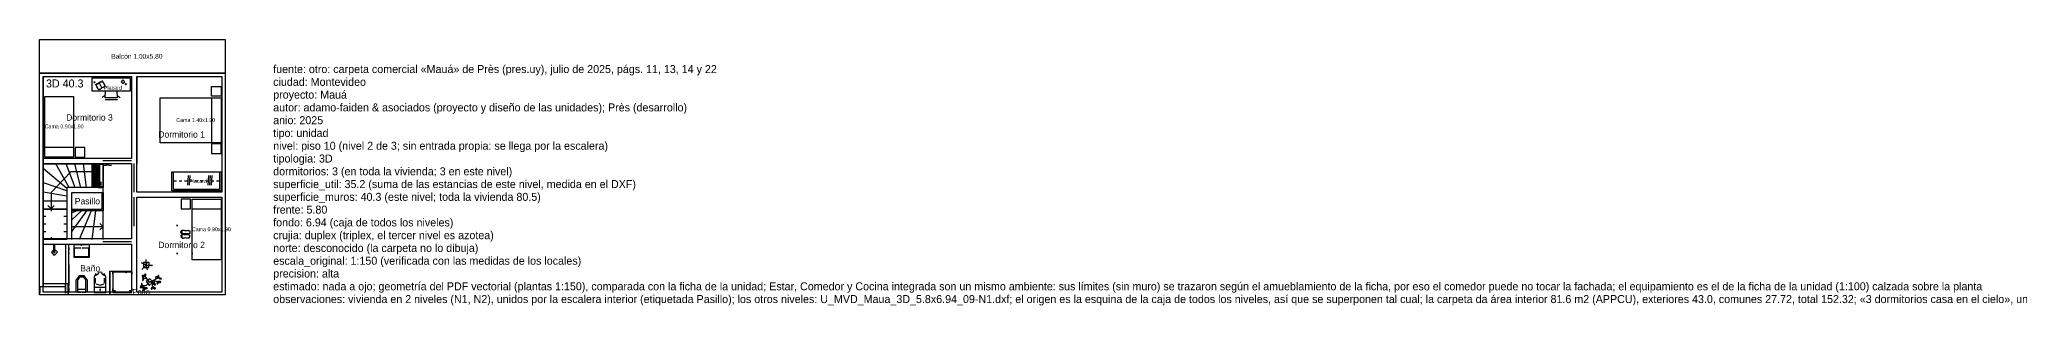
# Model space of a CAD drawing. Header units: metres. Extents: x 0 to 116, y 0 to 8.
# Drawn here: x 0 to 61.9, y -0.3 to 8 of the extents above; entities that cross this region are included whole.
import ezdxf

# ---------------------------------------------------------------- set-up
doc = ezdxf.new("R2010")
doc.units = ezdxf.units.M
for name, color, linetype in [('Trazo_Cotas', 9, 'Continuous'), ('Trazo_Datos', 7, 'Continuous'), ('Trazo_Equipamiento', 8, 'Continuous'), ('Trazo_Estancias', 3, 'Continuous'), ('Trazo_Fachada', 30, 'Continuous'), ('Trazo_Puertas', 1, 'Continuous'), ('Trazo_Unidad', 7, 'Continuous'), ('Trazo_Ventanas', 5, 'Continuous')]:
    doc.layers.add(name, color=color, linetype=linetype)

msp = doc.modelspace()

# ---------------------------------------------------------------- linework, layer by layer
at = {"layer": 'Trazo_Cotas'}
msp.add_lwpolyline([(5.8, 7.99), (5.8, 6.94), (0, 6.94), (0, 7.99)], close=True, dxfattribs=at)
at = {"layer": 'Trazo_Equipamiento', "color": 8}
for p, q in [((0.13, 6.83), (2.88, 6.83)), ((3.04, 6.83), (3.04, 4.1)), ((3.05, 6.83), (5.7, 6.83)), ((0.11, 4.1), (0.11, 1.73)), ((0.85, 3.33), (0.11, 3.95)), ((0.98, 3.85), (0.36, 3.2)), ((0.92, 3.36), (0.51, 4.1)), ((1.11, 3.36), (0.83, 4.1)), ((1.64, 3.85), (0.97, 3.85)), ((1.29, 3.36), (1.1, 4.1)), ((1.47, 3.36), (1.37, 4.1)), ((1.64, 3.36), (1.64, 4.1)), ((1.68, 4.08), (1.8, 4.08)), ((1.68, 4.02), (1.8, 4.02)), ((1.68, 3.96), (1.8, 3.96)), ((1.68, 3.9), (1.8, 3.9)), ((1.68, 3.83), (1.8, 3.83)), ((1.68, 3.77), (1.8, 3.77)), ((1.69, 4.09), (1.69, 3.37)), ((1.71, 4.09), (1.71, 3.37)), ((1.72, 4.09), (1.72, 3.37)), ((1.74, 4.09), (1.74, 3.37)), ((1.76, 4.09), (1.76, 3.37)), ((1.77, 4.09), (1.77, 3.37)), ((1.79, 4.09), (1.79, 3.37)), ((2, 4.06), (2.09, 4.06)), ((2.16, 4.07), (2.06, 4.07)), ((2.17, 4.06), (2.25, 4.06)), ((0.85, 3.09), (0.11, 3.21)), ((0.85, 3.25), (0.12, 3.5)), ((0.36, 3.2), (0.36, 2.95)), ((1.68, 3.71), (1.8, 3.71)), ((1.68, 3.65), (1.8, 3.65)), ((1.68, 3.58), (1.8, 3.58)), ((1.68, 3.52), (1.8, 3.52)), ((1.68, 3.46), (1.8, 3.46)), ((1.68, 3.4), (1.8, 3.4)), ((1.8, 3.53), (1.8, 3.43)), ((1.87, 3.4), (1.94, 3.4)), ((1.91, 3.53), (1.91, 3.43)), ((1.99, 3.2), (1.99, 3.36)), ((0.85, 2.93), (0.12, 2.93)), ((0.36, 2.95), (0.36, 2.69)), ((0.36, 2.69), (0.36, 2.62)), ((1.31, 2.63), (1.01, 2.35)), ((1.47, 2.63), (1.01, 1.99)), ((1.17, 2.63), (1.01, 2.56)), ((1.61, 2.63), (1.24, 1.73)), ((1.64, 1.73), (1.76, 2.63)), ((1.99, 1.73), (1.99, 2.63)), ((0.2, 2.45), (0.12, 2.45)), ((0.2, 2.21), (0.12, 2.21)), ((0.2, 1.97), (0.12, 1.97)), ((0.85, 2.45), (0.76, 2.45)), ((0.85, 2.21), (0.76, 2.21)), ((0.85, 1.97), (0.76, 1.97)), ((1.99, 2.13), (1.01, 2.13)), ((0.36, 1.8), (0.36, 1.73)), ((0.92, 0.31), (0.91, 1.57)), ((0.91, 1.23), (0.92, 1.31)), ((0.92, 1.4), (0.92, 1.47)), ((0.91, 1.06), (0.91, 1.15)), ((0.91, 0.9), (0.91, 0.98)), ((0.91, 0.73), (0.91, 0.81)), ((0.91, 0.56), (0.91, 0.65)), ((0.92, 0.83), (0.92, 0.92)), ((0.92, 0.66), (0.92, 0.74)), ((1.76, 0.67), (1.71, 0.56)), ((1.85, 0.67), (1.75, 0.59)), ((1.89, 0.71), (1.82, 0.7)), ((1.96, 0.7), (1.89, 0.71)), ((2.03, 0.59), (1.93, 0.67)), ((2.07, 0.56), (2.02, 0.67)), ((2.19, 0.74), (2.88, 0.74)), ((2.19, 0.09), (2.19, 0.74)), ((2.29, 0.72), (2.37, 0.72)), ((2.29, 0.64), (2.29, 0.72)), ((2.29, 0.72), (2.88, 0.72)), ((0.91, 0.4), (0.91, 0.48)), ((0.92, 0.09), (0.91, 0.35)), ((0.91, 0.23), (0.91, 0.31)), ((0.91, 0.07), (0.91, 0.15)), ((0.92, 0.49), (0.92, 0.58)), ((0.92, 0.31), (0.92, 0.41)), ((1.24, 0.59), (1.14, 0.47)), ((1.18, 0.47), (1.18, 0.09)), ((1.25, 0.55), (1.19, 0.47)), ((1.19, 0.08), (1.29, 0.08)), ((1.21, 0.18), (1.42, 0.18)), ((1.39, 0.59), (1.24, 0.59)), ((1.38, 0.55), (1.25, 0.55)), ((1.33, 0.08), (1.44, 0.08)), ((1.44, 0.47), (1.38, 0.55)), ((1.49, 0.47), (1.39, 0.59)), ((1.44, 0.09), (1.44, 0.47)), ((1.49, 0.47), (1.49, 0.07)), ((2.07, 0.23), (1.71, 0.23)), ((1.75, 0.36), (1.75, 0.52)), ((1.76, 0.34), (1.89, 0.3)), ((1.89, 0.3), (2.02, 0.34)), ((2.03, 0.36), (2.03, 0.52))]:
    msp.add_line(p, q, dxfattribs=at)
at = {"layer": 'Trazo_Equipamiento', "color": 9}
for p, q in [((1.95, 6.48), (1.86, 6.64)), ((2.05, 6.24), (1.96, 6.18)), ((2.42, 6.24), (2.52, 6.18)), ((2.05, 6.11), (2.43, 6.11)), ((5.37, 6.16), (5.37, 4.76)), ((1.06, 4.61), (0.16, 4.61)), ((4.64, 3.73), (4.62, 3.43)), ((4.64, 3.73), (4.62, 3.43)), ((4.69, 3.73), (4.67, 3.43)), ((4.69, 3.73), (4.67, 3.43)), ((5.28, 3.73), (5.26, 3.43)), ((5.28, 3.73), (5.26, 3.43)), ((5.33, 3.73), (5.31, 3.43)), ((5.33, 3.73), (5.31, 3.43)), ((5.38, 3.73), (5.36, 3.43)), ((5.38, 3.73), (5.36, 3.43)), ((4.18, 3.57), (4.28, 3.57)), ((4.18, 3.57), (4.28, 3.57)), ((4.36, 3.57), (4.44, 3.57)), ((4.36, 3.57), (4.44, 3.57)), ((4.53, 3.57), (4.61, 3.57)), ((4.53, 3.57), (4.61, 3.57)), ((4.69, 3.57), (4.78, 3.57)), ((4.69, 3.57), (4.78, 3.57)), ((4.86, 3.57), (4.94, 3.57)), ((4.86, 3.57), (4.94, 3.57)), ((5.03, 3.57), (5.11, 3.57)), ((5.03, 3.57), (5.11, 3.57)), ((5.19, 3.57), (5.28, 3.57)), ((5.19, 3.57), (5.28, 3.57)), ((5.36, 3.57), (5.44, 3.57)), ((5.36, 3.57), (5.44, 3.57)), ((5.53, 3.57), (5.62, 3.57)), ((5.53, 3.57), (5.62, 3.57)), ((4.77, 2.69), (5.67, 2.69)), ((4.45, 2.01), (4.45, 1.92)), ((4.45, 1.88), (4.45, 1.79)), ((3.33, 0.93), (3.18, 1)), ((3.33, 0.93), (3.2, 0.79)), ((3.33, 0.93), (3.33, 1.1)), ((3.33, 0.93), (3.36, 1.01)), ((3.33, 0.93), (3.36, 0.78)), ((3.33, 0.93), (3.53, 0.93)), ((3.32, 0.28), (3.22, 0.29)), ((3.37, 0.49), (3.26, 0.51)), ((3.43, 0.39), (3.3, 0.58)), ((3.43, 0.39), (3.32, 0.28)), ((3.43, 0.39), (3.71, 0.53)), ((3.47, 0.41), (3.56, 0.33)), ((3.51, 0.38), (3.53, 0.24)), ((3.57, 0.46), (3.68, 0.4))]:
    msp.add_line(p, q, dxfattribs=at)
at = {"layer": 'Trazo_Equipamiento', "color": 8}
for points in [[(0.11, 6.81), (0.11, 0.25), (0.11, 5.15)], [(0.11, 5.15), (0.11, 1.73), (0.11, 4.26)], [(0.11, 3.66), (0.11, 4.26), (0.11, 4.1)], [(2.16, 4.06), (2.06, 4.06), (2.06, 4.07)], [(1.01, 1.73), (1.01, 3.2), (1.99, 3.2), (1.99, 3.36), (0.85, 3.36), (0.85, 1.73)], [(1.99, 3.2), (1.99, 2.63), (1.01, 2.63)], [(1.94, 3.2), (1.94, 2.67), (1.01, 2.67)], [(1.79, 3.53), (1.79, 3.43), (1.8, 3.43)], [(1.91, 3.53), (1.91, 3.43)], [(0.26, 2.79), (0.36, 2.69), (0.46, 2.79)], [(1.88, 2.03), (1.99, 2.13), (1.88, 2.23)], [(0.11, 1.57), (0.11, 0.35), (0.91, 0.35)], [(0.34, 1.76), (0.36, 1.73), (0.39, 1.76)], [(0.46, 1.43), (0.37, 1.33), (0.46, 1.23), (0.56, 1.33), (0.47, 1.43)], [(0.45, 1.35), (0.44, 1.33), (0.46, 1.31), (0.49, 1.33), (0.47, 1.35)], [(0.45, 1.33), (0.45, 1.57), (0.47, 1.57), (0.47, 1.33)], [(1.33, 1.47), (1.53, 1.47), (1.53, 1.19), (1.09, 1.19), (1.09, 1.47), (1.3, 1.47)], [(1.34, 1.54), (1.33, 1.56), (1.3, 1.56), (1.29, 1.53)], [(2.19, 0.09), (2.19, 0.74), (2.29, 0.74), (2.29, 0.07), (2.88, 0.07)], [(2.68, 0.72), (2.71, 0.72), (2.71, 0.69), (2.68, 0.69)], [(2.8, 0.72), (2.88, 0.72), (2.88, 0.64)], [(0.81, 0.05), (0.81, 0.25), (0.01, 0.25), (0.01, 0.05)], [(0.81, 0.25), (0.81, 0.35), (0.81, 0.05)], [(0.92, 0.09), (0.91, 0.35), (0.91, 0.35)], [(1.14, 0.07), (1.14, 0.3), (1.14, 0.47)], [(1.71, 0.56), (1.71, 0.07), (2.07, 0.07), (2.07, 0.56)], [(2.37, 0.12), (2.29, 0.12), (2.29, 0.2)], [(2.88, 0.2), (2.88, 0.12), (2.8, 0.12)]]:
    msp.add_lwpolyline(points, dxfattribs=at)
at = {"layer": 'Trazo_Equipamiento', "color": 9}
for points in [[(0.16, 4.31), (0.16, 6.21), (1.06, 6.21), (1.06, 4.31)], [(1.63, 6.78), (1.63, 6.38), (2.84, 6.38), (2.84, 6.78)], [(1.71, 6.63), (1.74, 6.65), (1.71, 6.67), (1.69, 6.65)], [(2.6, 6.61), (2.66, 6.67), (2.6, 6.73), (2.55, 6.67)], [(2.7, 6.57), (2.72, 6.59), (2.7, 6.61), (2.67, 6.59)], [(5.37, 6.22), (5.37, 6.52), (5.67, 6.52), (5.67, 6.22)], [(5.67, 6.16), (5.67, 4.76), (3.77, 4.76), (3.77, 6.16)], [(1.11, 4.61), (1.11, 4.31), (1.41, 4.31), (1.41, 4.61)], [(5.37, 4.72), (5.37, 4.42), (5.67, 4.42), (5.67, 4.72)], [(4.13, 3.25), (4.13, 3.85), (5.67, 3.85), (5.67, 3.25)], [(4.18, 3.3), (4.18, 3.85), (5.62, 3.85), (5.62, 3.3)], [(4.72, 2.69), (4.72, 2.99), (4.42, 2.99), (4.42, 2.69)], [(5.67, 2.99), (5.67, 1.09), (4.77, 1.09), (4.77, 2.99)], [(4.3, 2.15), (4.3, 2.19)], [(4.41, 1.97), (4.42, 1.98), (4.42, 2), (4.43, 2), (4.43, 2.01), (4.44, 2.01), (4.45, 2.02), (4.51, 2.02), (4.53, 2.01), (4.62, 2.01), (4.63, 2.02), (4.64, 2.01), (4.67, 2.01), (4.69, 1.99), (4.7, 1.99), (4.7, 1.94), (4.69, 1.93), (4.68, 1.93), (4.68, 1.92), (4.67, 1.92), (4.67, 1.91), (4.58, 1.91), (4.56, 1.92), (4.54, 1.91), (4.44, 1.91), (4.42, 1.93), (4.42, 1.95), (4.41, 1.95)], [(4.41, 1.82), (4.42, 1.82), (4.42, 1.8), (4.44, 1.78), (4.45, 1.78), (4.46, 1.77), (4.5, 1.77), (4.51, 1.78), (4.54, 1.78), (4.56, 1.79), (4.58, 1.78), (4.67, 1.78), (4.67, 1.79), (4.68, 1.79), (4.68, 1.8), (4.7, 1.8), (4.7, 1.85), (4.67, 1.88), (4.51, 1.88), (4.5, 1.89), (4.46, 1.89), (4.45, 1.88), (4.43, 1.88), (4.43, 1.87), (4.42, 1.87), (4.42, 1.85), (4.41, 1.84)], [(4.32, 1.29), (4.28, 1.29)], [(4.77, 1.31), (4.77, 1.27)], [(3.42, 1.01), (3.25, 1.01), (3.25, 0.85), (3.41, 0.85)], [(3.3, 0.58), (3.31, 0.58), (3.31, 0.59), (3.32, 0.6), (3.32, 0.64), (3.29, 0.64), (3.29, 0.59)], [(3.22, 0.29), (3.19, 0.29), (3.18, 0.28), (3.16, 0.28), (3.16, 0.27), (3.15, 0.27), (3.15, 0.25), (3.14, 0.25), (3.14, 0.23), (3.17, 0.23), (3.17, 0.24), (3.18, 0.24), (3.2, 0.26), (3.2, 0.27), (3.21, 0.27), (3.21, 0.28), (3.22, 0.28)], [(3.22, 0.31), (3.21, 0.32), (3.21, 0.34), (3.2, 0.34), (3.2, 0.35), (3.18, 0.35), (3.18, 0.31), (3.19, 0.31), (3.19, 0.3), (3.22, 0.3)], [(3.29, 0.23), (3.28, 0.24), (3.27, 0.24), (3.27, 0.25), (3.21, 0.25), (3.21, 0.24), (3.2, 0.24), (3.2, 0.22), (3.27, 0.22), (3.28, 0.23)], [(3.29, 0.59), (3.27, 0.59), (3.27, 0.6), (3.22, 0.6), (3.21, 0.59), (3.21, 0.57), (3.29, 0.57)], [(3.26, 0.51), (3.25, 0.52), (3.25, 0.53), (3.24, 0.53), (3.24, 0.54), (3.23, 0.54), (3.22, 0.53), (3.22, 0.52), (3.23, 0.52), (3.23, 0.51)], [(3.26, 0.51), (3.25, 0.5), (3.24, 0.5), (3.23, 0.49), (3.23, 0.48), (3.22, 0.48), (3.22, 0.45), (3.24, 0.45), (3.24, 0.47), (3.25, 0.47), (3.25, 0.49), (3.26, 0.49)], [(3.29, 0.23), (3.3, 0.21), (3.3, 0.2), (3.29, 0.19), (3.29, 0.16), (3.28, 0.16), (3.28, 0.15), (3.27, 0.15), (3.27, 0.14), (3.24, 0.14), (3.24, 0.15), (3.25, 0.16), (3.25, 0.17), (3.26, 0.18), (3.26, 0.19), (3.29, 0.22)], [(3.35, 0.23), (3.35, 0.21), (3.36, 0.2), (3.35, 0.2), (3.35, 0.19), (3.33, 0.19), (3.32, 0.2), (3.31, 0.2), (3.31, 0.21), (3.3, 0.22), (3.3, 0.23)], [(3.33, 0.41), (3.42, 0.29), (3.54, 0.39), (3.45, 0.5)], [(3.53, 0.24), (3.52, 0.24), (3.49, 0.21), (3.49, 0.19), (3.5, 0.19), (3.5, 0.18), (3.51, 0.18), (3.51, 0.19), (3.52, 0.19), (3.52, 0.2), (3.53, 0.2)], [(3.53, 0.24), (3.54, 0.23), (3.54, 0.22), (3.55, 0.21), (3.57, 0.2), (3.58, 0.2), (3.58, 0.19), (3.61, 0.19), (3.61, 0.2), (3.62, 0.2), (3.62, 0.21), (3.61, 0.21), (3.61, 0.22), (3.6, 0.22), (3.59, 0.23), (3.56, 0.23), (3.56, 0.24)], [(3.56, 0.33), (3.57, 0.34), (3.57, 0.35), (3.59, 0.37), (3.59, 0.41), (3.58, 0.42), (3.56, 0.42), (3.56, 0.4), (3.55, 0.39), (3.55, 0.36), (3.56, 0.36)], [(3.56, 0.33), (3.58, 0.31), (3.62, 0.31), (3.62, 0.33), (3.61, 0.34), (3.57, 0.34), (3.57, 0.33)], [(3.71, 0.53), (3.69, 0.55), (3.68, 0.55), (3.67, 0.56), (3.63, 0.56), (3.63, 0.55), (3.62, 0.55), (3.62, 0.53), (3.63, 0.53), (3.64, 0.52), (3.67, 0.52), (3.68, 0.53)], [(3.69, 0.41), (3.68, 0.4), (3.68, 0.39), (3.67, 0.38), (3.67, 0.37), (3.66, 0.37), (3.66, 0.35), (3.67, 0.35), (3.67, 0.34), (3.69, 0.34), (3.69, 0.35), (3.7, 0.36), (3.7, 0.39), (3.69, 0.39)], [(3.69, 0.41), (3.7, 0.4), (3.7, 0.39), (3.72, 0.39), (3.73, 0.38), (3.77, 0.38), (3.78, 0.39), (3.79, 0.39), (3.79, 0.4), (3.78, 0.4), (3.78, 0.41)], [(3.71, 0.53), (3.72, 0.54), (3.72, 0.55), (3.73, 0.56), (3.73, 0.59), (3.72, 0.6), (3.71, 0.6), (3.71, 0.59), (3.7, 0.58), (3.7, 0.56), (3.71, 0.55)], [(3.78, 0.53), (3.78, 0.52), (3.79, 0.52), (3.79, 0.51), (3.8, 0.51), (3.8, 0.49), (3.77, 0.49), (3.76, 0.5), (3.75, 0.5), (3.74, 0.51), (3.73, 0.51), (3.73, 0.52), (3.72, 0.53)]]:
    msp.add_lwpolyline(points, close=True, dxfattribs=at)
for points in [[(1.76, 6.59), (1.77, 6.59), (1.78, 6.6), (1.8, 6.6), (1.81, 6.61), (1.82, 6.61), (1.84, 6.63), (1.85, 6.63), (1.86, 6.64)], [(1.84, 6.43), (1.82, 6.45), (1.82, 6.46), (1.8, 6.48), (1.8, 6.51), (1.79, 6.52), (1.79, 6.53), (1.77, 6.55), (1.77, 6.57), (1.76, 6.58), (1.76, 6.59)], [(1.77, 6.58), (1.78, 6.58), (1.79, 6.59), (1.8, 6.59), (1.81, 6.6), (1.83, 6.6), (1.84, 6.61), (1.86, 6.62), (1.87, 6.63)], [(1.85, 6.42), (1.83, 6.44), (1.83, 6.45), (1.82, 6.46), (1.82, 6.47), (1.81, 6.48), (1.81, 6.49), (1.8, 6.5), (1.8, 6.52), (1.78, 6.54), (1.78, 6.55), (1.77, 6.56), (1.77, 6.58)], [(1.85, 6.42), (1.87, 6.44), (1.9, 6.44), (1.92, 6.46), (1.94, 6.47), (1.95, 6.48)], [(1.97, 6.7), (1.95, 6.69), (1.93, 6.67), (1.91, 6.66), (1.9, 6.66), (1.89, 6.65), (1.88, 6.65), (1.86, 6.64)], [(1.97, 6.69), (1.96, 6.68), (1.94, 6.67), (1.92, 6.65), (1.91, 6.65), (1.89, 6.64), (1.88, 6.63), (1.87, 6.63)], [(2.05, 6.53), (2.04, 6.52), (2.02, 6.52), (2.01, 6.51), (2.01, 6.5), (2, 6.5), (1.99, 6.49), (1.97, 6.49), (1.96, 6.48), (1.95, 6.48)], [(2.05, 6.54), (2.04, 6.55), (2.04, 6.58), (2.03, 6.58), (2.03, 6.59), (2.02, 6.59), (2.02, 6.6), (2.01, 6.61), (2.01, 6.62), (1.99, 6.64), (1.99, 6.66), (1.98, 6.67), (1.98, 6.68), (1.97, 6.69), (1.97, 6.7)], [(2.05, 6.53), (2.05, 6.54), (2.04, 6.55), (2.04, 6.57), (2.03, 6.57), (2.03, 6.58), (2.02, 6.59), (2.02, 6.6), (2, 6.62), (2, 6.63), (1.99, 6.65), (1.98, 6.66), (1.98, 6.67), (1.97, 6.68), (1.97, 6.69)], [(2.41, 6.38), (2.42, 6.16), (2.05, 6.16), (2.06, 6.38)]]:
    msp.add_lwpolyline(points, dxfattribs=at)
at = {"layer": 'Trazo_Equipamiento', "color": 8}
for points in [[(1.99, 4.1), (1.99, 3.36), (0.85, 3.36), (0.85, 1.73), (0.12, 1.73), (0.12, 4.1)], [(1.68, 3.37), (1.68, 4.09), (1.8, 4.09), (1.8, 3.37)], [(1.83, 4.1), (1.83, 3.36), (1.99, 3.36), (1.99, 4.1)], [(1.83, 4.1), (1.99, 4.1), (1.99, 4.08), (1.87, 4.08), (1.87, 4.06), (1.83, 4.06)], [(1.87, 4.06), (1.87, 3.4), (1.83, 3.4), (1.83, 4.06)], [(1.83, 3.36), (1.99, 3.36), (1.99, 3.38), (1.87, 3.38), (1.87, 3.4), (1.83, 3.4)], [(0.85, 2.68), (0.85, 2.69), (0.12, 2.68)], [(0.85, 2.69), (0.12, 2.68), (0.12, 2.69)], [(0.81, 1.57), (0.81, 0.35), (0.91, 0.35), (0.91, 1.57)], [(1.55, 1.57), (1.55, 1.17), (1.08, 1.17), (1.08, 1.57)], [(2.19, 0), (2.19, 0.74)], [(2.19, 0.09), (2.19, 0.74)], [(2.19, 0.74), (2.19, 0.09)], [(0.91, 0.09), (0.91, 0.35), (0.89, 0.09)], [(0.91, 0.35), (0.89, 0.09), (0.89, 0.35)], [(0.89, 0), (0.89, 0.35)], [(1.89, 0.13), (1.91, 0.16), (1.89, 0.18), (1.87, 0.16)]]:
    msp.add_lwpolyline(points, close=True, dxfattribs=at)
at = {"layer": 'Trazo_Estancias', "color": 5}
for points in [[(2.87, 6.83), (2.87, 4.27), (0.11, 4.27), (0.11, 6.83)], [(5.7, 6.83), (5.7, 3.21), (3.04, 3.21), (3.04, 6.83)], [(5.7, 3.05), (5.7, 0.08), (3.04, 0.08), (3.04, 3.05)]]:
    msp.add_lwpolyline(points, close=True, dxfattribs=at)
at = {"layer": 'Trazo_Estancias', "color": 8}
msp.add_lwpolyline([(2.87, 4.11), (2.87, 1.75), (0.11, 1.75), (0.11, 4.11)], close=True, dxfattribs=at)
at = {"layer": 'Trazo_Estancias', "color": 4}
msp.add_lwpolyline([(2.87, 1.58), (2.87, 0.08), (0.11, 0.08), (0.11, 1.58)], close=True, dxfattribs=at)
at = {"layer": 'Trazo_Fachada'}
for p, q in [((5.8, 6.94), (0, 6.94)), ((5.8, 0), (0, 0))]:
    msp.add_line(p, q, dxfattribs=at)
at = {"layer": 'Trazo_Puertas'}
for p, q in [((2.87, 4.19), (1.98, 4.19)), ((2.95, 4.11), (2.95, 3.21)), ((2.95, 3.05), (2.95, 2.15)), ((2.87, 1.66), (1.98, 1.66))]:
    msp.add_line(p, q, dxfattribs=at)
at = {"layer": 'Trazo_Unidad'}
msp.add_lwpolyline([(5.8, 6.94), (5.8, 0), (0, 0), (0, 6.94)], close=True, dxfattribs=at)
at = {"layer": 'Trazo_Ventanas'}
for p, q in [((2.87, 6.94), (0.11, 6.94)), ((5.7, 6.94), (3.04, 6.94)), ((2.18, 0), (0.88, 0)), ((5.72, 0), (3.01, 0))]:
    msp.add_line(p, q, dxfattribs=at)

# ---------------------------------------------------------------- texts
at = {"layer": 'Trazo_Cotas'}
msp.add_text('Balcón 1.00x5.80', height=0.15, dxfattribs=at).set_placement((2.24, 7.39))
at = {"layer": 'Trazo_Datos'}
for s, p in [('fuente: otro: carpeta comercial «Mauá» de Près (pres.uy), julio de 2025, págs. 11, 13, 14 y 22', (7.3, 6.94)), ('ciudad: Montevideo', (7.3, 6.54)), ('proyecto: Mauá', (7.3, 6.14)), ('autor: adamo-faiden & asociados (proyecto y diseño de las unidades); Près (desarrollo)', (7.3, 5.74)), ('anio: 2025', (7.3, 5.34)), ('tipo: unidad', (7.3, 4.94)), ('tipologia: 3D', (7.3, 4.14)), ('nivel: piso 10 (nivel 2 de 3; sin entrada propia: se llega por la escalera)', (7.3, 4.54)), ('dormitorios: 3 (en toda la vivienda; 3 en este nivel)', (7.3, 3.74)), ('superficie_util: 35.2 (suma de las estancias de este nivel, medida en el DXF)', (7.3, 3.34)), ('superficie_muros: 40.3 (este nivel; toda la vivienda 80.5)', (7.3, 2.94)), ('frente: 5.80', (7.3, 2.54)), ('fondo: 6.94 (caja de todos los niveles)', (7.3, 2.14)), ('crujia: duplex (triplex, el tercer nivel es azotea)', (7.3, 1.74)), ('norte: desconocido (la carpeta no lo dibuja)', (7.3, 1.34)), ('escala_original: 1:150 (verificada con las medidas de los locales)', (7.3, 0.94)), ('precision: alta', (7.3, 0.54)), ('estimado: nada a ojo; geometría del PDF vectorial (plantas 1:150), comparada con la ficha de la unidad; Estar, Comedor y Cocina integrada son un mismo ambiente: sus límites (sin muro) se trazaron según el amueblamiento de la ficha, por eso el comedor puede no tocar la fachada; el equipamiento es el de la ficha de la unidad (1:100) calzada sobre la planta', (7.3, 0.14)), ('observaciones: vivienda en 2 niveles (N1, N2), unidos por la escalera interior (etiquetada Pasillo); los otros niveles: U_MVD_Maua_3D_5.8x6.94_09-N1.dxf; el origen es la esquina de la caja de todos los niveles, así que se superponen tal cual; la carpeta da área interior 81.6 m2 (APPCU), exteriores 43.0, comunes 27.72, total 152.32; «3 dormitorios casa en el cielo», unidades 901, 902 y 903 (iguales; este archivo es la 902); el tercer nivel (piso 11, pág. 14) es una azotea propia descubierta, de 6,80 x 5,70 m aprox., con la llegada de la escalera: no tiene superficie cerrada, así que no lleva DXF; balcón de 1,00 x 5,80 en Trazo_Cotas en los dos niveles; nivel 2: tres dormitorios y baño; el dormitorio 2 y el baño ventilan a la pasarela', (7.3, -0.26))]:
    msp.add_text(s, height=0.25, dxfattribs=at).set_placement(p)
at = {"layer": 'Trazo_Equipamiento', "color": 8}
for s, p in [('Placard', (2.01, 6.42)), ('Cama 0.90x1.90', (0.16, 5.21)), ('Cama 1.40x1.90', (4.27, 5.41)), ('Placard', (4.67, 3.5)), ('Cama 0.90x1.90', (4.76, 1.99))]:
    msp.add_text(s, height=0.12, dxfattribs=at).set_placement(p)
at = {"layer": 'Trazo_Estancias', "color": 5}
for s, p in [('Dormitorio 3', (0.83, 5.45)), ('Dormitorio 1', (3.71, 4.92)), ('Dormitorio 2', (3.71, 1.46))]:
    msp.add_text(s, height=0.2, dxfattribs=at).set_placement(p)
at = {"layer": 'Trazo_Estancias', "color": 8}
msp.add_text('Pasillo', height=0.2, dxfattribs=at).set_placement((1.1, 2.83))
at = {"layer": 'Trazo_Estancias', "color": 4}
msp.add_text('Baño', height=0.2, dxfattribs=at).set_placement((1.27, 0.73))
at = {"layer": 'Trazo_Fachada'}
msp.add_text('Patio', height=0.18, dxfattribs=at).set_placement((2.9, 0))
at = {"layer": 'Trazo_Unidad'}
msp.add_text('3D 40.3', height=0.25, dxfattribs=at).set_placement((0.2, 6.49))

doc.saveas('drawing.dxf')
